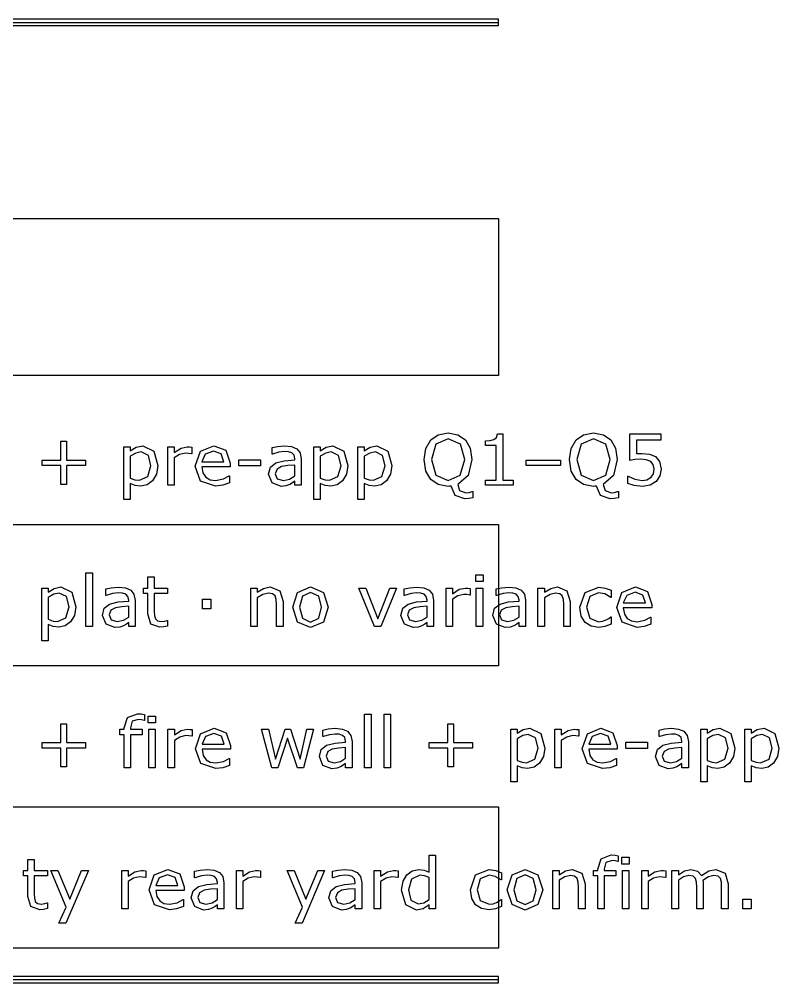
# Model space of a CAD drawing. Extents: x -17 to 192, y 167 to 459.
# Drawn here: x 159 to 184.61, y 201.51 to 234 of the extents above; entities that cross this region are included whole.
import ezdxf

# ---------------------------------------------------------------- set-up
doc = ezdxf.new("R2010")
doc.units = 0
doc.header["$MEASUREMENT"] = 0
doc.layers.add('Layer 1', color=7, linetype='Continuous')

msp = doc.modelspace()

# ---------------------------------------------------------------- linework, layer by layer
at = {"layer": 'Layer 1', "color": 7}
for points in [[(4.762494, 233.997888), (4.762494, 233.786016), (175.153946, 233.786016), (175.153946, 233.997888), (4.762494, 233.997888)], [(4.762494, 233.891952), (175.153946, 233.891952)], [(4.762494, 227.277377), (175.153946, 227.277377), (175.153946, 221.985717), (4.762494, 221.985717), (4.762494, 227.277377)], [(174.297314, 217.857156), (174.15895, 217.832735), (174.020586, 217.824586), (173.695025, 217.936205), (173.562477, 218.253628), (173.507827, 218.247807), (173.457831, 218.245426), (173.125293, 218.305889), (172.87182, 218.481458), (172.710202, 218.763998), (172.654393, 219.146532), (172.710202, 219.525579), (172.872984, 219.813932), (173.126457, 219.98834), (173.457831, 220.048803), (173.791531, 219.987179), (174.04384, 219.813932), (174.205458, 219.529066), (174.262431, 219.146532), (174.132208, 218.611683), (173.784554, 218.30705), (173.847343, 218.10125), (174.058956, 218.027997), (174.17174, 218.043105), (174.265921, 218.06869), (174.297314, 218.06869), (174.297314, 217.857156)], [(175.655368, 218.281555), (174.718217, 218.281555), (174.718217, 218.458289), (175.078659, 218.458289), (175.078659, 219.618681), (174.718217, 219.618681), (174.718217, 219.776811), (174.875184, 219.788427), (175.001922, 219.824471), (175.085636, 219.897723), (175.12168, 220.018646), (175.301901, 220.018646), (175.301901, 218.458278), (175.655368, 218.458278), (175.655368, 218.281555)], [(179.199333, 217.857164), (179.060969, 217.832743), (178.922605, 217.824594), (178.597047, 217.936213), (178.464496, 218.253636), (178.409849, 218.247815), (178.359851, 218.245434), (178.027315, 218.305897), (177.773842, 218.481466), (177.612224, 218.764006), (177.556413, 219.14654), (177.612224, 219.525587), (177.775003, 219.81394), (178.028476, 219.988348), (178.359851, 220.048811), (178.693551, 219.987187), (178.945862, 219.81394), (179.107477, 219.529074), (179.164453, 219.14654), (179.034228, 218.611691), (178.686574, 218.307058), (178.749362, 218.101258), (178.960975, 218.028005), (179.073759, 218.043113), (179.16794, 218.068698), (179.199333, 218.068698), (179.199333, 217.857164)], [(180.642268, 218.83152), (180.598083, 218.600139), (180.47716, 218.414106), (180.277172, 218.288532), (180.009748, 218.245511), (179.73651, 218.275742), (179.51443, 218.346666), (179.51443, 218.592001), (179.530702, 218.592001), (179.753944, 218.48852), (180.005091, 218.44666), (180.164383, 218.469917), (180.302747, 218.551308), (180.379487, 218.671069), (180.406231, 218.832687), (180.374835, 218.98384), (180.289957, 219.08267), (180.142293, 219.144294), (179.949283, 219.162894), (179.751621, 219.148951), (179.588839, 219.121045), (179.588839, 220.012851), (180.630634, 220.012851), (180.630634, 219.809374), (179.813245, 219.809374), (179.813245, 219.348938), (179.915562, 219.355923), (180.006255, 219.358305), (180.252751, 219.333884), (180.446924, 219.250167), (180.591103, 219.085062), (180.642263, 218.831589), (180.642268, 218.83152)], [(161.228361, 218.946629), (160.594679, 218.946629), (160.594679, 218.312948), (160.401668, 218.312948), (160.401668, 218.946629), (159.767987, 218.946629), (159.767987, 219.132666), (160.401668, 219.132666), (160.401668, 219.766347), (160.594679, 219.766347), (160.594679, 219.132666), (161.228361, 219.132666), (161.228361, 218.946629)], [(174.022912, 219.146609), (173.871758, 219.666345), (173.458993, 219.850053), (173.043902, 219.666345), (172.893912, 219.146609), (173.047392, 218.62455), (173.458993, 218.444326), (173.869433, 218.62455), (174.022912, 219.146609), (174.022912, 219.146609)], [(178.924931, 219.146617), (178.773777, 219.666353), (178.361015, 219.850061), (177.945924, 219.666353), (177.795932, 219.146617), (177.949411, 218.624558), (178.361015, 218.444334), (178.771454, 218.624558), (178.924931, 219.146617), (178.924931, 219.146617)], [(163.667742, 218.946629), (163.622398, 218.657112), (163.494498, 218.436196), (163.313113, 218.302484), (163.093361, 218.255975), (162.909651, 218.278068), (162.743381, 218.346666), (162.743381, 217.802514), (162.524791, 217.802514), (162.524791, 219.580311), (162.743381, 219.580311), (162.743381, 219.444273), (162.938718, 219.566359), (163.171262, 219.616355), (163.536355, 219.43846), (163.667742, 218.946629), (163.667742, 218.946629)], [(163.442177, 218.940809), (163.361947, 219.29195), (163.115451, 219.408221), (162.925928, 219.367525), (162.743381, 219.260557), (162.743381, 218.524556), (162.902674, 218.467583), (163.054991, 218.452476), (163.339857, 218.575724), (163.442177, 218.940816), (163.442177, 218.940809)], [(164.818834, 219.341945), (164.807219, 219.341945), (164.711874, 219.358217), (164.603741, 219.364038), (164.408405, 219.318691), (164.22702, 219.203582), (164.22702, 218.281555), (164.008429, 218.281555), (164.008429, 219.580311), (164.22702, 219.580311), (164.22702, 219.388462), (164.456077, 219.536128), (164.659552, 219.580311), (164.742105, 219.576818), (164.818845, 219.566367), (164.818834, 219.341945)], [(166.111777, 218.908252), (165.15486, 218.908252), (165.190904, 218.698964), (165.289736, 218.553623), (165.432749, 218.469906), (165.616459, 218.442003), (165.882722, 218.494325), (166.074569, 218.59897), (166.086184, 218.59897), (166.086184, 218.360612), (165.860616, 218.282709), (165.618772, 218.251316), (165.114151, 218.425724), (164.932766, 218.923367), (165.106012, 219.429149), (165.564122, 219.616347), (165.968749, 219.462868), (166.111764, 219.026848), (166.111777, 218.908252)], [(165.898999, 219.075682), (165.811795, 219.341945), (165.552509, 219.436126), (165.272295, 219.332645), (165.15486, 219.075682), (165.898999, 219.075682)], [(168.510465, 218.281555), (168.293036, 218.281555), (168.293036, 218.419919), (168.213971, 218.364108), (168.118628, 218.308296), (167.993055, 218.264114), (167.826785, 218.245514), (167.52913, 218.361785), (167.407046, 218.658279), (167.469831, 218.896636), (167.651216, 219.040813), (167.936082, 219.11174), (168.293036, 219.139643), (168.293036, 219.173364), (168.266295, 219.296612), (168.191881, 219.373349), (168.080259, 219.409396), (167.944221, 219.418709), (167.752372, 219.395452), (167.533781, 219.330341), (167.522166, 219.330341), (167.522166, 219.552419), (167.707038, 219.590788), (167.945393, 219.611717), (168.18375, 219.58846), (168.360484, 219.51172), (168.472106, 219.373357), (168.510476, 219.162905), (168.510465, 218.281555)], [(170.07432, 218.946629), (170.028973, 218.657112), (169.901077, 218.436196), (169.719692, 218.302484), (169.499937, 218.255975), (169.316229, 218.278068), (169.14996, 218.346666), (169.14996, 217.802514), (168.931369, 217.802514), (168.931369, 219.580311), (169.14996, 219.580311), (169.14996, 219.444273), (169.345296, 219.566359), (169.577841, 219.616355), (169.942934, 219.43846), (170.07432, 218.946629), (170.07432, 218.946629)], [(169.848753, 218.940809), (169.768526, 219.29195), (169.52203, 219.408221), (169.332506, 219.367525), (169.14996, 219.260557), (169.14996, 218.524556), (169.309252, 218.467583), (169.461567, 218.452476), (169.746433, 218.575724), (169.848753, 218.940816), (169.848753, 218.940809)], [(171.557948, 218.946629), (171.512604, 218.657112), (171.384705, 218.436196), (171.20332, 218.302484), (170.983568, 218.255975), (170.799857, 218.278068), (170.633588, 218.346666), (170.633588, 217.802514), (170.414997, 217.802514), (170.414997, 219.580311), (170.633588, 219.580311), (170.633588, 219.444273), (170.828924, 219.566359), (171.061469, 219.616355), (171.426562, 219.43846), (171.557948, 218.946629), (171.557948, 218.946629)], [(171.332381, 218.940809), (171.252154, 219.29195), (171.005658, 219.408221), (170.816134, 219.367525), (170.633588, 219.260557), (170.633588, 218.524556), (170.79288, 218.467583), (170.945198, 218.452476), (171.230064, 218.575724), (171.332381, 218.940816), (171.332381, 218.940809)], [(167.13148, 218.933831), (166.405946, 218.933831), (166.405946, 219.144283), (167.13148, 219.144283), (167.13148, 218.933831)], [(177.244805, 218.946629), (176.086736, 218.946629), (176.086736, 219.132666), (177.244805, 219.132666), (177.244805, 218.946629)], [(168.293036, 218.601304), (168.293036, 218.962909), (168.057004, 218.945473), (167.843065, 218.911755), (167.690747, 218.828038), (167.632613, 218.673397), (167.70005, 218.504802), (167.905851, 218.448991), (168.116303, 218.493174), (168.293036, 218.601309), (168.293036, 218.601304)], [(4.762494, 216.95864), (175.153946, 216.95864), (175.153946, 212.196146), (4.762494, 212.196146), (4.762494, 216.95864)], [(161.465554, 213.519053), (161.246963, 213.519053), (161.246963, 215.328243), (161.465554, 215.328243), (161.465554, 213.519053)], [(164.002606, 213.530681), (163.86773, 213.503937), (163.738669, 213.493486), (163.436361, 213.600457), (163.33288, 213.943457), (163.33288, 214.634114), (163.185214, 214.634114), (163.185214, 214.817822), (163.33288, 214.817822), (163.33288, 215.191056), (163.551471, 215.191056), (163.551471, 214.817822), (164.002606, 214.817822), (164.002606, 214.634114), (163.551471, 214.634114), (163.551471, 214.04229), (163.556127, 213.881833), (163.588684, 213.774865), (163.658447, 213.706264), (163.795647, 213.685336), (163.907269, 213.700443), (163.990983, 213.727185), (164.002598, 213.727185), (164.002606, 213.530681)], [(174.640316, 215.035246), (174.39382, 215.035246), (174.39382, 215.261975), (174.640316, 215.261975), (174.640316, 215.035246)], [(160.903961, 214.184135), (160.858616, 213.894618), (160.730717, 213.673702), (160.549332, 213.53999), (160.32958, 213.493481), (160.14587, 213.515574), (159.9796, 213.584172), (159.9796, 213.04002), (159.76101, 213.04002), (159.76101, 214.817817), (159.9796, 214.817817), (159.9796, 214.681779), (160.174937, 214.803865), (160.407481, 214.853861), (160.772574, 214.675966), (160.903961, 214.184135), (160.903961, 214.184135)], [(162.907325, 213.519053), (162.689896, 213.519053), (162.689896, 213.657417), (162.610833, 213.601606), (162.515488, 213.545794), (162.389914, 213.501612), (162.223648, 213.483012), (161.925992, 213.599283), (161.803905, 213.895777), (161.866694, 214.134134), (162.048076, 214.278311), (162.332942, 214.349238), (162.689896, 214.377141), (162.689896, 214.410862), (162.663155, 214.53411), (162.588741, 214.610847), (162.477118, 214.646894), (162.34108, 214.656207), (162.149234, 214.63295), (161.930641, 214.567839), (161.919025, 214.567839), (161.919025, 214.789917), (162.103898, 214.828286), (162.342255, 214.849215), (162.580613, 214.825958), (162.757346, 214.749218), (162.868966, 214.610855), (162.907336, 214.400403), (162.907325, 213.519053)], [(167.893061, 213.519061), (167.67447, 213.519061), (167.67447, 214.258549), (167.663993, 214.42598), (167.625623, 214.549228), (167.541906, 214.621319), (167.400055, 214.64574), (167.212858, 214.601557), (167.02566, 214.488774), (167.02566, 213.519061), (166.807069, 213.519061), (166.807069, 214.817817), (167.02566, 214.817817), (167.02566, 214.67364), (167.237276, 214.806191), (167.461679, 214.853861), (167.78259, 214.727126), (167.893048, 214.362033), (167.893061, 213.519061)], [(169.420874, 214.167858), (169.258092, 213.666727), (168.822073, 213.483017), (168.383727, 213.666727), (168.22211, 214.167858), (168.383727, 214.668989), (168.822073, 214.853861), (169.258092, 214.668989), (169.420874, 214.167858), (169.420874, 214.167858)], [(171.719566, 214.817817), (171.19402, 213.519061), (170.974265, 213.519061), (170.452203, 214.817817), (170.689399, 214.817817), (171.0917, 213.78416), (171.490511, 214.817817), (171.719566, 214.817817)], [(172.968326, 213.519061), (172.750897, 213.519061), (172.750897, 213.657425), (172.671832, 213.601614), (172.57649, 213.545802), (172.450916, 213.50162), (172.284649, 213.48302), (171.986993, 213.599291), (171.864907, 213.895785), (171.927692, 214.134142), (172.109077, 214.278319), (172.393943, 214.349246), (172.750897, 214.377149), (172.750897, 214.41087), (172.724156, 214.534118), (172.649742, 214.610855), (172.53812, 214.646902), (172.402082, 214.656215), (172.210235, 214.632958), (171.991642, 214.567847), (171.980027, 214.567847), (171.980027, 214.789925), (172.164899, 214.828294), (172.403256, 214.849223), (172.641614, 214.825966), (172.818348, 214.749226), (172.929967, 214.610863), (172.968337, 214.400411), (172.968326, 213.519061)], [(174.199645, 214.579459), (174.18803, 214.579459), (174.092688, 214.595731), (173.984555, 214.601552), (173.789219, 214.556205), (173.607834, 214.441096), (173.607834, 213.519061), (173.389244, 213.519061), (173.389244, 214.817817), (173.607834, 214.817817), (173.607834, 214.625968), (173.836889, 214.773634), (174.040366, 214.817817), (174.122919, 214.814324), (174.199659, 214.803873), (174.199645, 214.579459)], [(174.626362, 213.519061), (174.407772, 213.519061), (174.407772, 214.817817), (174.626362, 214.817817), (174.626362, 213.519061)], [(176.068133, 213.519061), (175.850704, 213.519061), (175.850704, 213.657425), (175.771639, 213.601614), (175.676296, 213.545802), (175.550723, 213.50162), (175.384456, 213.48302), (175.0868, 213.599291), (174.964714, 213.895785), (175.027499, 214.134142), (175.208884, 214.278319), (175.49375, 214.349246), (175.850704, 214.377149), (175.850704, 214.41087), (175.823963, 214.534118), (175.749549, 214.610855), (175.637927, 214.646902), (175.501889, 214.656215), (175.310042, 214.632958), (175.091449, 214.567847), (175.079834, 214.567847), (175.079834, 214.789925), (175.264706, 214.828294), (175.503063, 214.849223), (175.741421, 214.825966), (175.918154, 214.749226), (176.029774, 214.610863), (176.068144, 214.400411), (176.068133, 213.519061)], [(177.575015, 213.519061), (177.356425, 213.519061), (177.356425, 214.258549), (177.345974, 214.42598), (177.307604, 214.549228), (177.223887, 214.621319), (177.082036, 214.64574), (176.894839, 214.601557), (176.707641, 214.488774), (176.707641, 213.519061), (176.48905, 213.519061), (176.48905, 214.817817), (176.707641, 214.817817), (176.707641, 214.67364), (176.919257, 214.806191), (177.14366, 214.853861), (177.464571, 214.727126), (177.575029, 214.362033), (177.575015, 213.519061)], [(178.956327, 213.600452), (178.748198, 213.519061), (178.540071, 213.489994), (178.281949, 213.530689), (178.080798, 213.656261), (177.949411, 213.867877), (177.902903, 214.166694), (178.07731, 214.666663), (178.540071, 214.848048), (178.758664, 214.816655), (178.956327, 214.739916), (178.956327, 214.496907), (178.944711, 214.496907), (178.737747, 214.616668), (178.530784, 214.658525), (178.236616, 214.532951), (178.129645, 214.166694), (178.23429, 213.805088), (178.530784, 213.679517), (178.665658, 213.696953), (178.788906, 213.7423), (178.878436, 213.79346), (178.944711, 213.841133), (178.956327, 213.841133), (178.956327, 213.600452)], [(180.323681, 214.145766), (179.366766, 214.145766), (179.40281, 213.936478), (179.50164, 213.791137), (179.644655, 213.70742), (179.828363, 213.679517), (180.094626, 213.731839), (180.286475, 213.836484), (180.29809, 213.836484), (180.29809, 213.598126), (180.072525, 213.520223), (179.830678, 213.48883), (179.32606, 213.663238), (179.144675, 214.160881), (179.317922, 214.666663), (179.776031, 214.853861), (180.180658, 214.700382), (180.32367, 214.264362), (180.323681, 214.145766)], [(160.678393, 214.178315), (160.598166, 214.529456), (160.35167, 214.645727), (160.162147, 214.605031), (159.9796, 214.498063), (159.9796, 213.762062), (160.138892, 213.705089), (160.29121, 213.689982), (160.576076, 213.81323), (160.678393, 214.178322), (160.678393, 214.178315)], [(165.460654, 214.113203), (165.182765, 214.113203), (165.182765, 214.442252), (165.460654, 214.442252), (165.460654, 214.113203)], [(169.195307, 214.167858), (169.096474, 214.542254), (168.822073, 214.665502), (168.545345, 214.542254), (168.447677, 214.167858), (168.546509, 213.79695), (168.822073, 213.671376), (169.095313, 213.795788), (169.195307, 214.167858), (169.195307, 214.167858)], [(180.110906, 214.313196), (180.023702, 214.579459), (179.764416, 214.67364), (179.484199, 214.570159), (179.366766, 214.313196), (180.110906, 214.313196)], [(162.689896, 213.838802), (162.689896, 214.200407), (162.453864, 214.182971), (162.239925, 214.149253), (162.08761, 214.065536), (162.029473, 213.910895), (162.09691, 213.7423), (162.30271, 213.686489), (162.513162, 213.730672), (162.689896, 213.838807), (162.689896, 213.838802)], [(172.750897, 213.83881), (172.750897, 214.200415), (172.514866, 214.182979), (172.300926, 214.149261), (172.148611, 214.065544), (172.090474, 213.910903), (172.157911, 213.742308), (172.363712, 213.686497), (172.574164, 213.73068), (172.750897, 213.838815), (172.750897, 213.83881)], [(175.850704, 213.83881), (175.850704, 214.200415), (175.614672, 214.182979), (175.400733, 214.149261), (175.248418, 214.065544), (175.190281, 213.910903), (175.257718, 213.742308), (175.463519, 213.686497), (175.673971, 213.73068), (175.850704, 213.838815), (175.850704, 213.83881)], [(163.223584, 210.354143), (163.211968, 210.354143), (163.117788, 210.375071), (163.015468, 210.386687), (162.810829, 210.323901), (162.748043, 210.099495), (162.748043, 210.055312), (163.142206, 210.055312), (163.142206, 209.871604), (162.75502, 209.871604), (162.75502, 208.756567), (162.53643, 208.756567), (162.53643, 209.871615), (162.388763, 209.871615), (162.388763, 210.055323), (162.53643, 210.055323), (162.53643, 210.098344), (162.651537, 210.452973), (162.984075, 210.577385), (163.115462, 210.5704), (163.223594, 210.554128), (163.223584, 210.354143)], [(170.863807, 208.756567), (170.645216, 208.756567), (170.645216, 210.565756), (170.863807, 210.565756), (170.863807, 208.756567)], [(171.517253, 208.756567), (171.298662, 208.756567), (171.298662, 210.565756), (171.517253, 210.565756), (171.517253, 208.756567)], [(161.228361, 209.421641), (160.594679, 209.421641), (160.594679, 208.78796), (160.401668, 208.78796), (160.401668, 209.421641), (159.767987, 209.421641), (159.767987, 209.607678), (160.401668, 209.607678), (160.401668, 210.241359), (160.594679, 210.241359), (160.594679, 209.607678), (161.228361, 209.607678), (161.228361, 209.421641)], [(163.596818, 210.272752), (163.350322, 210.272752), (163.350322, 210.499481), (163.596818, 210.499481), (163.596818, 210.272752)], [(174.276385, 209.421641), (173.642703, 209.421641), (173.642703, 208.78796), (173.449693, 208.78796), (173.449693, 209.421641), (172.816011, 209.421641), (172.816011, 209.607678), (173.449693, 209.607678), (173.449693, 210.241359), (173.642703, 210.241359), (173.642703, 209.607678), (174.276385, 209.607678), (174.276385, 209.421641)], [(163.582864, 208.756567), (163.364273, 208.756567), (163.364273, 210.055323), (163.582864, 210.055323), (163.582864, 208.756567)], [(164.825811, 209.816965), (164.814196, 209.816965), (164.718853, 209.833237), (164.610721, 209.839058), (164.415385, 209.793711), (164.234, 209.678602), (164.234, 208.756567), (164.015409, 208.756567), (164.015409, 210.055323), (164.234, 210.055323), (164.234, 209.863474), (164.463054, 210.01114), (164.666532, 210.055323), (164.749085, 210.05183), (164.825824, 210.041379), (164.825811, 209.816965)], [(166.118754, 209.383272), (165.161837, 209.383272), (165.197881, 209.173984), (165.296711, 209.028643), (165.439726, 208.944926), (165.623436, 208.917023), (165.889697, 208.969345), (166.081546, 209.07399), (166.093161, 209.07399), (166.093161, 208.835632), (165.867593, 208.757729), (165.625749, 208.726336), (165.121128, 208.900744), (164.939743, 209.398387), (165.112989, 209.904169), (165.571099, 210.091367), (165.975726, 209.937888), (166.118741, 209.501868), (166.118754, 209.383272)], [(165.905976, 209.550702), (165.818772, 209.816965), (165.559486, 209.911146), (165.279269, 209.807665), (165.161837, 209.550702), (165.905976, 209.550702)], [(168.920905, 210.055323), (168.582554, 208.756567), (168.38024, 208.756567), (168.04654, 209.757667), (167.715166, 208.756567), (167.514014, 208.756567), (167.172175, 210.055323), (167.400069, 210.055323), (167.638426, 209.049572), (167.962823, 210.055323), (168.143047, 210.055323), (168.475583, 209.049572), (168.70115, 210.055323), (168.920905, 210.055323)], [(170.221987, 208.756567), (170.004558, 208.756567), (170.004558, 208.894931), (169.925492, 208.83912), (169.83015, 208.783308), (169.704576, 208.739126), (169.538307, 208.720526), (169.240651, 208.836797), (169.118567, 209.133291), (169.181353, 209.371648), (169.362737, 209.515825), (169.647603, 209.586752), (170.004558, 209.614655), (170.004558, 209.648376), (169.977816, 209.771624), (169.903402, 209.848361), (169.79178, 209.884408), (169.655742, 209.893721), (169.463893, 209.870464), (169.245302, 209.805353), (169.233687, 209.805353), (169.233687, 210.027431), (169.418559, 210.0658), (169.656914, 210.086729), (169.895272, 210.063472), (170.072005, 209.986732), (170.183627, 209.848369), (170.221997, 209.637917), (170.221987, 208.756567)], [(176.715766, 209.421641), (176.670422, 209.132124), (176.542523, 208.911208), (176.361138, 208.777496), (176.141386, 208.730987), (175.957675, 208.75308), (175.791406, 208.821678), (175.791406, 208.277526), (175.572815, 208.277526), (175.572815, 210.055323), (175.791406, 210.055323), (175.791406, 209.919285), (175.986742, 210.041371), (176.219287, 210.091367), (176.58438, 209.913472), (176.715766, 209.421641), (176.715766, 209.421641)], [(177.866858, 209.816957), (177.855243, 209.816957), (177.759901, 209.833229), (177.651768, 209.83905), (177.456432, 209.793703), (177.275047, 209.678594), (177.275047, 208.756567), (177.056457, 208.756567), (177.056457, 210.055323), (177.275047, 210.055323), (177.275047, 209.863474), (177.504104, 210.01114), (177.707579, 210.055323), (177.790132, 210.05183), (177.866872, 210.041379), (177.866858, 209.816957)], [(179.159801, 209.383264), (178.202884, 209.383264), (178.238928, 209.173976), (178.337761, 209.028635), (178.480773, 208.944918), (178.664484, 208.917015), (178.930747, 208.969337), (179.122593, 209.073982), (179.134208, 209.073982), (179.134208, 208.835624), (178.908641, 208.757721), (178.666796, 208.726328), (178.162175, 208.900736), (177.98079, 209.398379), (178.154037, 209.904161), (178.612146, 210.091359), (179.016773, 209.93788), (179.159788, 209.50186), (179.159801, 209.383264)], [(178.947024, 209.550694), (178.85982, 209.816957), (178.600534, 209.911138), (178.320319, 209.807657), (178.202884, 209.550694), (178.947024, 209.550694)], [(181.55849, 208.756567), (181.341061, 208.756567), (181.341061, 208.894931), (181.261995, 208.83912), (181.166653, 208.783308), (181.041079, 208.739126), (180.87481, 208.720526), (180.577154, 208.836797), (180.45507, 209.133291), (180.517856, 209.371648), (180.699241, 209.515825), (180.984106, 209.586752), (181.341061, 209.614655), (181.341061, 209.648376), (181.314319, 209.771624), (181.239905, 209.848361), (181.128283, 209.884408), (180.992245, 209.893721), (180.800396, 209.870464), (180.581805, 209.805353), (180.57019, 209.805353), (180.57019, 210.027431), (180.755062, 210.0658), (180.993417, 210.086729), (181.231775, 210.063472), (181.408508, 209.986732), (181.52013, 209.848369), (181.5585, 209.637917), (181.55849, 208.756567)], [(183.122345, 209.421641), (183.076998, 209.132124), (182.949101, 208.911208), (182.767716, 208.777496), (182.547961, 208.730987), (182.364253, 208.75308), (182.197984, 208.821678), (182.197984, 208.277526), (181.979394, 208.277526), (181.979394, 210.055323), (182.197984, 210.055323), (182.197984, 209.919285), (182.393321, 210.041371), (182.625865, 210.091367), (182.990958, 209.913472), (183.122345, 209.421641), (183.122345, 209.421641)], [(184.605973, 209.421641), (184.560628, 209.132124), (184.432729, 208.911208), (184.251344, 208.777496), (184.031589, 208.730987), (183.847881, 208.75308), (183.681612, 208.821678), (183.681612, 208.277526), (183.463022, 208.277526), (183.463022, 210.055323), (183.681612, 210.055323), (183.681612, 209.919285), (183.876949, 210.041371), (184.109493, 210.091367), (184.474586, 209.913472), (184.605973, 209.421641), (184.605973, 209.421641)], [(176.490201, 209.415821), (176.409972, 209.766962), (176.163476, 209.883233), (175.973952, 209.842537), (175.791406, 209.735569), (175.791406, 208.999568), (175.950698, 208.942595), (176.103016, 208.927488), (176.387882, 209.050736), (176.490201, 209.415828), (176.490201, 209.415821)], [(180.179504, 209.408843), (179.45397, 209.408843), (179.45397, 209.619295), (180.179504, 209.619295), (180.179504, 209.408843)], [(182.896777, 209.415821), (182.81655, 209.766962), (182.570054, 209.883233), (182.380531, 209.842537), (182.197984, 209.735569), (182.197984, 208.999568), (182.357276, 208.942595), (182.509592, 208.927488), (182.794457, 209.050736), (182.896777, 209.415828), (182.896777, 209.415821)], [(184.380405, 209.415821), (184.300178, 209.766962), (184.053682, 209.883233), (183.864159, 209.842537), (183.681612, 209.735569), (183.681612, 208.999568), (183.840904, 208.942595), (183.993222, 208.927488), (184.278088, 209.050736), (184.380405, 209.415828), (184.380405, 209.415821)], [(170.004558, 209.076316), (170.004558, 209.437921), (169.768526, 209.420485), (169.554587, 209.386767), (169.402269, 209.30305), (169.344135, 209.148409), (169.411572, 208.979814), (169.617372, 208.924003), (169.827824, 208.968186), (170.004558, 209.076321), (170.004558, 209.076316)], [(181.341061, 209.076316), (181.341061, 209.437921), (181.105029, 209.420485), (180.89109, 209.386767), (180.738772, 209.30305), (180.680638, 209.148409), (180.748075, 208.979814), (180.953875, 208.924003), (181.164327, 208.968186), (181.341061, 209.076321), (181.341061, 209.076316)], [(4.762494, 207.433652), (175.153946, 207.433652), (175.153946, 202.671158), (4.762494, 202.671158), (4.762494, 207.433652)], [(173.035763, 203.994073), (172.817173, 203.994073), (172.817173, 204.130111), (172.620675, 204.003376), (172.398595, 203.958029), (172.02885, 204.137088), (171.892812, 204.633567), (171.939321, 204.927736), (172.06722, 205.147491), (172.250928, 205.282365), (172.469521, 205.328873), (172.650904, 205.30678), (172.817173, 205.240505), (172.817173, 205.80326), (173.035763, 205.80326), (173.035763, 203.994073)], [(179.194681, 205.591649), (179.183066, 205.591649), (179.088885, 205.612577), (178.986566, 205.624193), (178.781929, 205.561407), (178.719141, 205.337001), (178.719141, 205.292818), (179.113304, 205.292818), (179.113304, 205.10911), (178.726108, 205.10911), (178.726108, 203.994073), (178.507517, 203.994073), (178.507517, 205.109121), (178.359851, 205.109121), (178.359851, 205.292829), (178.507517, 205.292829), (178.507517, 205.33585), (178.622626, 205.690479), (178.955162, 205.814891), (179.086549, 205.807906), (179.194681, 205.791634), (179.194681, 205.591649)], [(179.567915, 205.510258), (179.321419, 205.510258), (179.321419, 205.736987), (179.567915, 205.736987), (179.567915, 205.510258)], [(159.956346, 204.005688), (159.821472, 203.978944), (159.692409, 203.968493), (159.390101, 204.075464), (159.28662, 204.418464), (159.28662, 205.109121), (159.138957, 205.109121), (159.138957, 205.292829), (159.28662, 205.292829), (159.28662, 205.666063), (159.505211, 205.666063), (159.505211, 205.292829), (159.956346, 205.292829), (159.956346, 205.109121), (159.505211, 205.109121), (159.505211, 204.517296), (159.509868, 204.35684), (159.542425, 204.249872), (159.612187, 204.181271), (159.749387, 204.160342), (159.861009, 204.17545), (159.944726, 204.202191), (159.956341, 204.202191), (159.956346, 204.005688)], [(161.331842, 205.292816), (160.573751, 203.515019), (160.340044, 203.515019), (160.581889, 204.056845), (160.064479, 205.292816), (160.301675, 205.292816), (160.700486, 204.330085), (161.102787, 205.292816), (161.331842, 205.292816)], [(163.265443, 205.054458), (163.253828, 205.054458), (163.158486, 205.07073), (163.050353, 205.076551), (162.855017, 205.031204), (162.673632, 204.916094), (162.673632, 203.994073), (162.455041, 203.994073), (162.455041, 205.292829), (162.673632, 205.292829), (162.673632, 205.10098), (162.902687, 205.248646), (163.106164, 205.292829), (163.188717, 205.289336), (163.265457, 205.278885), (163.265443, 205.054458)], [(164.558386, 204.620764), (163.601469, 204.620764), (163.637513, 204.411476), (163.736343, 204.266136), (163.879358, 204.182419), (164.063068, 204.154516), (164.329329, 204.206837), (164.521178, 204.311483), (164.532793, 204.311483), (164.532793, 204.073125), (164.307226, 203.995221), (164.065378, 203.963829), (163.56076, 204.138236), (163.379375, 204.63588), (163.552622, 205.141662), (164.010731, 205.32886), (164.415358, 205.175381), (164.558373, 204.739361), (164.558386, 204.620764)], [(164.345609, 204.788195), (164.258405, 205.054458), (163.999119, 205.148639), (163.718902, 205.045158), (163.601469, 204.788195), (164.345609, 204.788195)], [(165.898999, 203.994073), (165.68157, 203.994073), (165.68157, 204.132437), (165.602505, 204.076626), (165.507163, 204.020814), (165.381589, 203.976632), (165.215322, 203.958032), (164.917666, 204.074303), (164.79558, 204.370797), (164.858365, 204.609154), (165.03975, 204.753331), (165.324616, 204.824258), (165.68157, 204.852161), (165.68157, 204.885882), (165.654829, 205.00913), (165.580415, 205.085867), (165.468793, 205.121914), (165.332755, 205.131227), (165.140908, 205.10797), (164.922315, 205.042859), (164.9107, 205.042859), (164.9107, 205.264937), (165.095572, 205.303306), (165.333929, 205.324235), (165.572287, 205.300978), (165.74902, 205.224238), (165.86064, 205.085875), (165.89901, 204.875423), (165.898999, 203.994073)], [(167.130318, 205.054471), (167.118703, 205.054471), (167.023361, 205.070743), (166.915228, 205.076564), (166.719892, 205.031217), (166.538507, 204.916108), (166.538507, 203.994073), (166.319917, 203.994073), (166.319917, 205.292829), (166.538507, 205.292829), (166.538507, 205.10098), (166.767562, 205.248646), (166.971039, 205.292829), (167.053592, 205.289336), (167.130332, 205.278885), (167.130318, 205.054471)], [(169.296462, 205.292829), (168.538371, 203.515032), (168.304665, 203.515032), (168.546509, 204.056859), (168.029099, 205.292829), (168.266295, 205.292829), (168.665106, 204.330099), (169.067407, 205.292829), (169.296462, 205.292829)], [(170.545222, 203.994073), (170.327793, 203.994073), (170.327793, 204.132437), (170.248728, 204.076626), (170.153386, 204.020814), (170.027812, 203.976632), (169.861543, 203.958032), (169.563887, 204.074303), (169.441803, 204.370797), (169.504588, 204.609154), (169.685973, 204.753331), (169.970839, 204.824258), (170.327793, 204.852161), (170.327793, 204.885882), (170.301052, 205.00913), (170.226638, 205.085867), (170.115016, 205.121914), (169.978978, 205.131227), (169.787129, 205.10797), (169.568538, 205.042859), (169.556923, 205.042859), (169.556923, 205.264937), (169.741795, 205.303306), (169.98015, 205.324235), (170.218507, 205.300978), (170.395241, 205.224238), (170.506863, 205.085875), (170.545233, 204.875423), (170.545222, 203.994073)], [(171.776541, 205.054471), (171.764926, 205.054471), (171.669584, 205.070743), (171.561451, 205.076564), (171.366115, 205.031217), (171.18473, 204.916108), (171.18473, 203.994073), (170.966126, 203.994073), (170.966126, 205.292829), (171.184717, 205.292829), (171.184717, 205.10098), (171.413772, 205.248646), (171.617247, 205.292829), (171.699802, 205.289336), (171.776541, 205.278885), (171.776541, 205.054471)], [(172.817173, 204.313822), (172.817173, 205.059123), (172.659042, 205.11377), (172.506727, 205.128877), (172.220699, 205.000978), (172.11838, 204.638211), (172.197445, 204.285908), (172.450916, 204.166147), (172.639278, 204.206843), (172.817173, 204.313814), (172.817173, 204.313822)], [(175.263531, 204.075464), (175.055405, 203.994073), (174.847278, 203.965006), (174.589157, 204.005701), (174.388005, 204.131273), (174.256618, 204.342889), (174.21011, 204.641706), (174.384517, 205.141675), (174.847278, 205.32306), (175.065869, 205.291667), (175.263531, 205.214928), (175.263531, 204.971919), (175.251916, 204.971919), (175.044951, 205.09168), (174.837989, 205.133537), (174.54382, 205.007963), (174.436849, 204.641706), (174.541495, 204.2801), (174.837989, 204.154529), (174.972863, 204.171965), (175.096111, 204.217312), (175.18564, 204.268472), (175.251916, 204.316145), (175.263531, 204.316145), (175.263531, 204.075464)], [(176.650655, 204.64287), (176.487876, 204.141739), (176.051856, 203.958029), (175.613511, 204.141739), (175.451893, 204.64287), (175.613511, 205.144001), (176.051856, 205.328873), (176.487876, 205.144001), (176.650655, 204.64287), (176.650655, 204.64287)], [(176.425087, 204.64287), (176.326258, 205.017266), (176.051856, 205.140514), (175.775129, 205.017266), (175.677461, 204.64287), (175.77629, 204.271962), (176.051856, 204.146388), (176.325094, 204.2708), (176.425087, 204.64287), (176.425087, 204.64287)], [(178.074985, 203.994073), (177.856394, 203.994073), (177.856394, 204.733561), (177.845943, 204.900992), (177.807573, 205.02424), (177.723857, 205.096331), (177.582006, 205.120752), (177.394808, 205.076569), (177.20761, 204.963786), (177.20761, 203.994073), (176.98902, 203.994073), (176.98902, 205.292829), (177.20761, 205.292829), (177.20761, 205.148652), (177.419226, 205.281203), (177.64363, 205.328873), (177.96454, 205.202138), (178.074998, 204.837045), (178.074985, 203.994073)], [(180.796909, 205.054471), (180.785294, 205.054471), (180.689951, 205.070743), (180.581819, 205.076564), (180.386482, 205.031217), (180.205097, 204.916108), (180.205097, 203.994073), (179.986507, 203.994073), (179.986507, 205.292829), (180.205097, 205.292829), (180.205097, 205.10098), (180.434155, 205.248646), (180.63763, 205.292829), (180.720182, 205.289336), (180.796922, 205.278885), (180.796909, 205.054471)], [(182.897941, 203.994073), (182.679348, 203.994073), (182.679348, 204.733561), (182.671199, 204.895179), (182.639806, 205.019591), (182.563066, 205.095167), (182.41889, 205.120752), (182.235179, 205.074244), (182.051471, 204.957973), (182.057292, 204.895184), (182.059673, 204.825422), (182.059673, 203.994073), (181.841083, 203.994073), (181.841083, 204.733561), (181.832934, 204.896343), (181.801538, 205.020753), (181.724799, 205.095167), (181.580622, 205.120752), (181.400401, 205.076569), (181.221342, 204.963786), (181.221342, 203.994073), (181.002752, 203.994073), (181.002752, 205.292829), (181.221342, 205.292829), (181.221342, 205.148652), (181.42482, 205.281203), (181.642246, 205.328873), (181.866652, 205.273062), (182.005016, 205.118421), (182.246861, 205.278877), (182.480567, 205.328873), (182.795664, 205.198648), (182.897983, 204.837045), (182.897941, 203.994073)], [(165.68157, 204.313822), (165.68157, 204.675427), (165.445538, 204.657991), (165.231599, 204.624273), (165.079284, 204.540556), (165.021147, 204.385915), (165.088584, 204.21732), (165.294385, 204.161509), (165.504837, 204.205692), (165.68157, 204.313827), (165.68157, 204.313822)], [(170.327793, 204.313822), (170.327793, 204.675427), (170.091761, 204.657991), (169.877822, 204.624273), (169.725505, 204.540556), (169.66737, 204.385915), (169.734807, 204.21732), (169.940608, 204.161509), (170.15106, 204.205692), (170.327793, 204.313827), (170.327793, 204.313822)], [(183.675799, 203.994073), (183.39791, 203.994073), (183.39791, 204.325447), (183.675799, 204.325447), (183.675799, 203.994073)], [(4.762494, 201.718762), (4.762494, 201.50689), (175.153946, 201.50689), (175.153946, 201.718762), (4.762494, 201.718762)], [(4.762494, 201.612826), (175.153946, 201.612826)]]:
    msp.add_lwpolyline(points, dxfattribs=at)
msp.add_lwpolyline([(179.553961, 203.994073), (179.335371, 203.994073), (179.335371, 205.292829), (179.553961, 205.292829), (179.553961, 203.994073)], close=True, dxfattribs=at)

doc.saveas('drawing.dxf')
